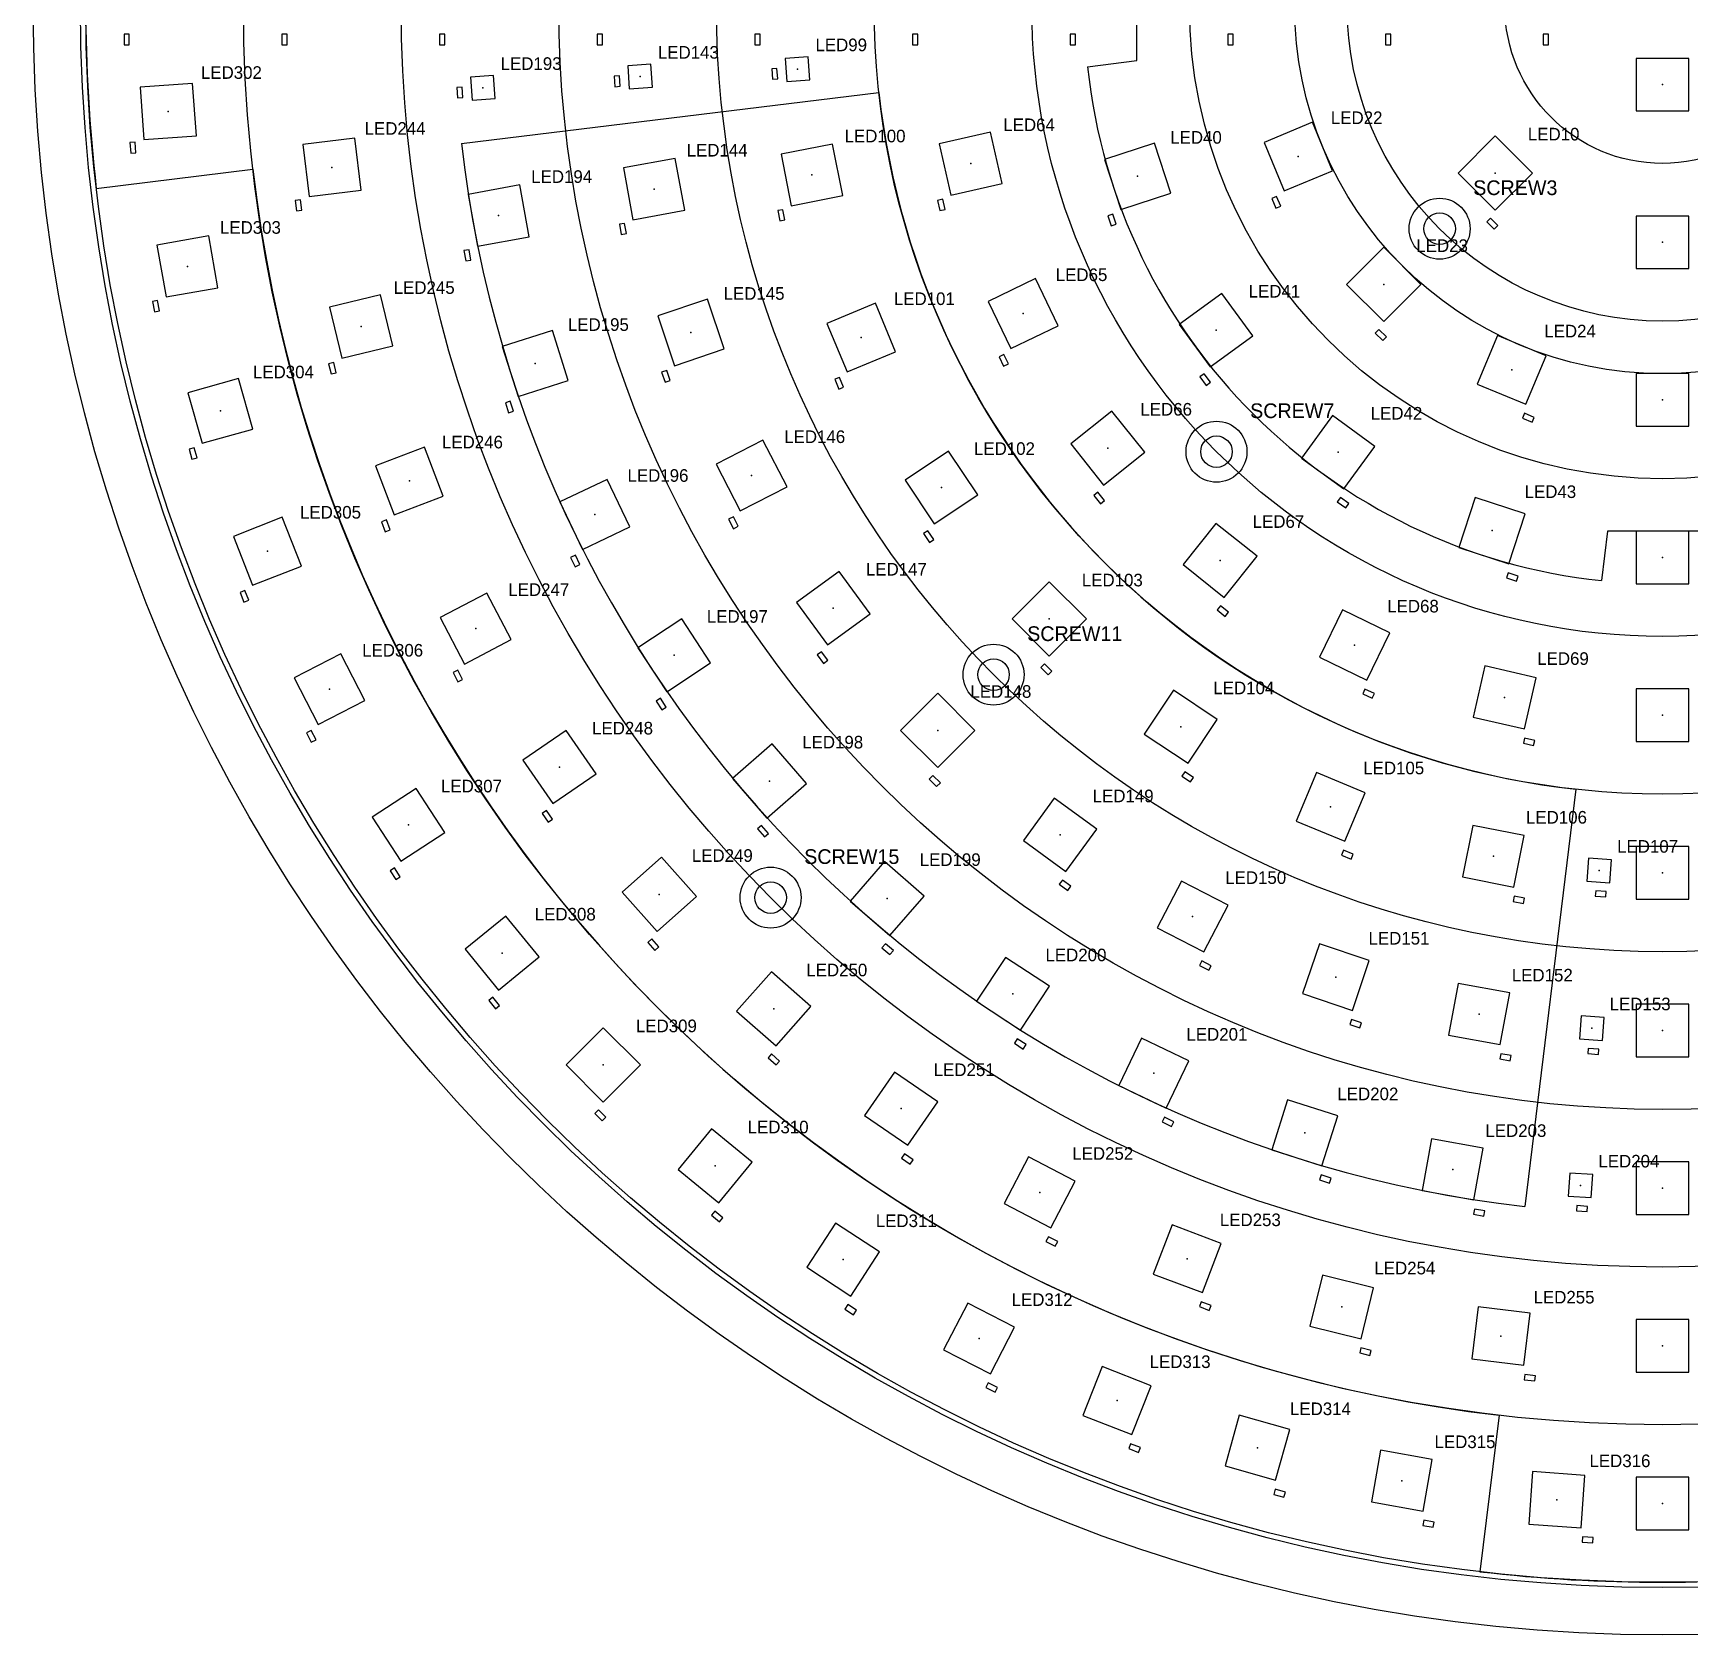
# Model space of a CAD drawing. Header units: millimetres. Extents: x -155 to 155, y -155 to 155.
# Drawn here: x -155 to 2.6, y -155 to -2.6 of the extents above; entities that cross this region are included whole.
import ezdxf

# ---------------------------------------------------------------- set-up
doc = ezdxf.new("R2010")
doc.units = ezdxf.units.MM
for name, color, linetype in [('CAP_0402_BODY', 3, 'CONTINUOUS'), ('LABELS', 7, 'CONTINUOUS'), ('LED_2020_BODY', 30, 'CONTINUOUS'), ('LED_5050_BODY', 5, 'CONTINUOUS'), ('LED_CENTRES', 8, 'CONTINUOUS'), ('MOUNT_DRILL', 2, 'CONTINUOUS'), ('MOUNT_PAD_OD', 2, 'CONTINUOUS'), ('PCB_OUTLINE', 7, 'CONTINUOUS'), ('RING_BOUNDARIES', 8, 'CONTINUOUS'), ('SENSOR_REF', 9, 'CONTINUOUS'), ('TARGET_PATTERN', 1, 'CONTINUOUS')]:
    doc.layers.add(name, color=color, linetype=linetype)

msp = doc.modelspace()

# ---------------------------------------------------------------- linework, layer by layer
at = {"layer": 'CAP_0402_BODY'}
for p, q in [((-146.35, -2.7), (-146.35, -3.7)), ((-145.85, -2.7), (-146.35, -2.7)), ((-145.85, -3.7), (-145.85, -2.7)), ((-131.35, -2.7), (-131.35, -3.7)), ((-130.85, -2.7), (-131.35, -2.7)), ((-130.85, -3.7), (-130.85, -2.7)), ((-116.35, -2.7), (-116.35, -3.7)), ((-115.85, -2.7), (-116.35, -2.7)), ((-115.85, -3.7), (-115.85, -2.7)), ((-101.35, -2.7), (-101.35, -3.7)), ((-100.85, -2.7), (-101.35, -2.7)), ((-100.85, -3.7), (-100.85, -2.7)), ((-86.35, -2.7), (-86.35, -3.7)), ((-85.85, -2.7), (-86.35, -2.7)), ((-85.85, -3.7), (-85.85, -2.7)), ((-71.35, -2.7), (-71.35, -3.7)), ((-70.85, -2.7), (-71.35, -2.7)), ((-70.85, -3.7), (-70.85, -2.7)), ((-56.35, -2.7), (-56.35, -3.7)), ((-55.85, -2.7), (-56.35, -2.7)), ((-55.85, -3.7), (-55.85, -2.7)), ((-41.35, -2.7), (-41.35, -3.7)), ((-40.85, -2.7), (-41.35, -2.7)), ((-40.85, -3.7), (-40.85, -2.7)), ((-26.35, -2.7), (-26.35, -3.7)), ((-25.85, -2.7), (-26.35, -2.7)), ((-25.85, -3.7), (-25.85, -2.7)), ((-11.35, -2.7), (-11.35, -3.7)), ((-10.85, -2.7), (-11.35, -2.7)), ((-10.85, -3.7), (-10.85, -2.7)), ((-146.35, -3.7), (-145.85, -3.7)), ((-131.35, -3.7), (-130.85, -3.7)), ((-116.35, -3.7), (-115.85, -3.7)), ((-101.35, -3.7), (-100.85, -3.7)), ((-86.35, -3.7), (-85.85, -3.7)), ((-71.35, -3.7), (-70.85, -3.7)), ((-56.35, -3.7), (-55.85, -3.7)), ((-41.35, -3.7), (-40.85, -3.7)), ((-26.35, -3.7), (-25.85, -3.7)), ((-11.35, -3.7), (-10.85, -3.7)), ((-84.24, -5.96), (-84.74, -6)), ((-84.74, -6), (-84.67, -6.99)), ((-84.17, -6.96), (-84.24, -5.96)), ((-114.19, -7.74), (-114.69, -7.77)), ((-114.69, -7.77), (-114.62, -8.77)), ((-114.12, -8.74), (-114.19, -7.74)), ((-99.23, -6.66), (-99.73, -6.7)), ((-99.73, -6.7), (-99.66, -7.7)), ((-99.66, -7.7), (-99.16, -7.66)), ((-99.16, -7.66), (-99.23, -6.66)), ((-84.67, -6.99), (-84.17, -6.96)), ((-114.62, -8.77), (-114.12, -8.74)), ((-145.3, -12.98), (-145.79, -13.02)), ((-145.79, -13.02), (-145.72, -14.02)), ((-145.72, -14.02), (-145.23, -13.98)), ((-145.23, -13.98), (-145.3, -12.98)), ((-129.57, -18.45), (-130.07, -18.51)), ((-130.07, -18.51), (-129.95, -19.51)), ((-129.45, -19.45), (-129.57, -18.45)), ((-68.47, -18.4), (-68.96, -18.51)), ((-68.96, -18.51), (-68.74, -19.48)), ((-68.25, -19.37), (-68.47, -18.4)), ((-36.71, -18.13), (-37.17, -18.32)), ((-37.17, -18.32), (-36.79, -19.24)), ((-36.32, -19.05), (-36.71, -18.13)), ((-129.95, -19.51), (-129.45, -19.45)), ((-83.67, -19.4), (-84.16, -19.49)), ((-84.16, -19.49), (-83.97, -20.47)), ((-83.97, -20.47), (-83.48, -20.38)), ((-83.48, -20.38), (-83.67, -19.4)), ((-68.74, -19.48), (-68.25, -19.37)), ((-52.28, -19.83), (-52.76, -19.98)), ((-52.76, -19.98), (-52.45, -20.93)), ((-51.97, -20.78), (-52.28, -19.83)), ((-36.79, -19.24), (-36.32, -19.05)), ((-16.37, -20.19), (-16.72, -20.54)), ((-15.66, -20.9), (-16.37, -20.19)), ((-98.74, -20.7), (-99.23, -20.79)), ((-99.23, -20.79), (-99.05, -21.77)), ((-99.05, -21.77), (-98.56, -21.68)), ((-98.56, -21.68), (-98.74, -20.7)), ((-52.45, -20.93), (-51.97, -20.78)), ((-16.72, -20.54), (-16.02, -21.25)), ((-16.02, -21.25), (-15.66, -20.9)), ((-113.53, -23.21), (-114.03, -23.29)), ((-114.03, -23.29), (-113.85, -24.28)), ((-113.36, -24.19), (-113.53, -23.21)), ((-113.85, -24.28), (-113.36, -24.19)), ((-143.16, -28.04), (-143.65, -28.12)), ((-143.65, -28.12), (-143.47, -29.11)), ((-142.98, -29.02), (-143.16, -28.04)), ((-143.47, -29.11), (-142.98, -29.02)), ((-26.98, -30.79), (-27.33, -31.15)), ((-27.33, -31.15), (-26.62, -31.86)), ((-26.27, -31.5), (-26.98, -30.79)), ((-26.62, -31.86), (-26.27, -31.5)), ((-126.4, -33.94), (-126.89, -34.06)), ((-126.89, -34.06), (-126.65, -35.03)), ((-126.16, -34.91), (-126.4, -33.94)), ((-62.66, -33.17), (-63.11, -33.39)), ((-63.11, -33.39), (-62.68, -34.29)), ((-62.68, -34.29), (-62.23, -34.07)), ((-62.23, -34.07), (-62.66, -33.17)), ((-126.65, -35.03), (-126.16, -34.91)), ((-94.73, -34.7), (-95.21, -34.86)), ((-95.21, -34.86), (-94.89, -35.8)), ((-94.89, -35.8), (-94.41, -35.65)), ((-94.41, -35.65), (-94.73, -34.7)), ((-78.28, -35.35), (-78.74, -35.54)), ((-78.74, -35.54), (-78.36, -36.46)), ((-77.9, -36.27), (-78.28, -35.35)), ((-43.6, -35.01), (-44, -35.31)), ((-44, -35.31), (-43.41, -36.12)), ((-43.01, -35.82), (-43.6, -35.01)), ((-43.41, -36.12), (-43.01, -35.82)), ((-109.61, -37.62), (-110.08, -37.77)), ((-110.08, -37.77), (-109.78, -38.72)), ((-109.3, -38.57), (-109.61, -37.62)), ((-78.36, -36.46), (-77.9, -36.27)), ((-109.78, -38.72), (-109.3, -38.57)), ((-13.14, -38.77), (-13.33, -39.24)), ((-13.33, -39.24), (-12.41, -39.62)), ((-12.21, -39.16), (-13.14, -38.77)), ((-12.41, -39.62), (-12.21, -39.16)), ((-139.68, -42.05), (-140.17, -42.18)), ((-140.17, -42.18), (-139.89, -43.14)), ((-139.41, -43.01), (-139.68, -42.05)), ((-139.89, -43.14), (-139.41, -43.01)), ((-53.71, -46.29), (-54.1, -46.6)), ((-54.1, -46.6), (-53.48, -47.38)), ((-53.09, -47.07), (-53.71, -46.29)), ((-53.48, -47.38), (-53.09, -47.07)), ((-30.64, -46.77), (-30.94, -47.18)), ((-30.94, -47.18), (-30.13, -47.76)), ((-29.83, -47.36), (-30.64, -46.77)), ((-88.39, -48.63), (-88.84, -48.86)), ((-87.93, -49.52), (-88.39, -48.63)), ((-30.13, -47.76), (-29.83, -47.36)), ((-121.39, -48.92), (-121.86, -49.1)), ((-121.86, -49.1), (-121.5, -50.04)), ((-121.5, -50.04), (-121.03, -49.86)), ((-121.03, -49.86), (-121.39, -48.92)), ((-88.84, -48.86), (-88.38, -49.75)), ((-88.38, -49.75), (-87.93, -49.52)), ((-69.88, -49.94), (-70.3, -50.22)), ((-70.3, -50.22), (-69.74, -51.05)), ((-69.33, -50.77), (-69.88, -49.94)), ((-69.74, -51.05), (-69.33, -50.77)), ((-103.42, -52.27), (-103.88, -52.48)), ((-103.88, -52.48), (-103.45, -53.39)), ((-103.45, -53.39), (-102.99, -53.17)), ((-102.99, -53.17), (-103.42, -52.27)), ((-14.69, -53.95), (-14.85, -54.43)), ((-14.85, -54.43), (-13.89, -54.74)), ((-13.74, -54.26), (-14.69, -53.95)), ((-13.89, -54.74), (-13.74, -54.26)), ((-134.85, -55.63), (-135.32, -55.81)), ((-135.32, -55.81), (-134.95, -56.74)), ((-134.95, -56.74), (-134.49, -56.56)), ((-134.49, -56.56), (-134.85, -55.63)), ((-42.06, -57.08), (-42.38, -57.47)), ((-42.38, -57.47), (-41.59, -58.09)), ((-41.28, -57.7), (-42.06, -57.08)), ((-41.59, -58.09), (-41.28, -57.7)), ((-80, -61.46), (-80.41, -61.76)), ((-79.41, -62.27), (-80, -61.46)), ((-80.41, -61.76), (-79.82, -62.57)), ((-79.82, -62.57), (-79.41, -62.27)), ((-58.8, -62.61), (-59.15, -62.97)), ((-59.15, -62.97), (-58.44, -63.67)), ((-58.09, -63.32), (-58.8, -62.61)), ((-114.61, -63.2), (-115.05, -63.43)), ((-115.05, -63.43), (-114.59, -64.32)), ((-114.14, -64.09), (-114.61, -63.2)), ((-114.59, -64.32), (-114.14, -64.09)), ((-58.44, -63.67), (-58.09, -63.32)), ((-95.32, -65.89), (-95.74, -66.17)), ((-95.74, -66.17), (-95.19, -67)), ((-94.77, -66.73), (-95.32, -65.89)), ((-28.31, -65.01), (-28.52, -65.46)), ((-28.52, -65.46), (-27.62, -65.89)), ((-27.41, -65.44), (-28.31, -65.01)), ((-27.62, -65.89), (-27.41, -65.44)), ((-95.19, -67), (-94.77, -66.73)), ((-128.55, -68.95), (-129, -69.18)), ((-129, -69.18), (-128.54, -70.07)), ((-128.09, -69.84), (-128.55, -68.95)), ((-128.54, -70.07), (-128.09, -69.84)), ((-13.13, -69.67), (-13.24, -70.16)), ((-13.24, -70.16), (-12.27, -70.38)), ((-12.16, -69.9), (-13.13, -69.67)), ((-12.27, -70.38), (-12.16, -69.9)), ((-69.4, -73.22), (-69.76, -73.57)), ((-69.76, -73.57), (-69.05, -74.28)), ((-68.7, -73.93), (-69.4, -73.22)), ((-69.05, -74.28), (-68.7, -73.93)), ((-45.45, -72.88), (-45.73, -73.3)), ((-45.73, -73.3), (-44.9, -73.85)), ((-44.62, -73.44), (-45.45, -72.88)), ((-44.9, -73.85), (-44.62, -73.44)), ((-106.15, -76.55), (-106.57, -76.84)), ((-106.57, -76.84), (-106, -77.66)), ((-105.59, -77.38), (-106.15, -76.55)), ((-106, -77.66), (-105.59, -77.38)), ((-85.7, -78), (-86.08, -78.32)), ((-86.08, -78.32), (-85.43, -79.08)), ((-85.05, -78.75), (-85.7, -78)), ((-85.43, -79.08), (-85.05, -78.75)), ((-30.36, -80.35), (-30.55, -80.81)), ((-29.44, -80.73), (-30.36, -80.35)), ((-30.55, -80.81), (-29.63, -81.19)), ((-29.63, -81.19), (-29.44, -80.73)), ((-120.62, -82.03), (-121.04, -82.31)), ((-121.04, -82.31), (-120.5, -83.14)), ((-120.08, -82.87), (-120.62, -82.03)), ((-120.5, -83.14), (-120.08, -82.87)), ((-57.09, -83.18), (-57.39, -83.58)), ((-56.28, -83.76), (-57.09, -83.18)), ((-57.39, -83.58), (-56.58, -84.17)), ((-56.58, -84.17), (-56.28, -83.76)), ((-14.1, -84.73), (-14.2, -85.22)), ((-13.12, -84.92), (-14.1, -84.73)), ((-13.22, -85.41), (-13.12, -84.92)), ((-6.36, -84.21), (-6.4, -84.71)), ((-6.4, -84.71), (-5.4, -84.78)), ((-5.36, -84.28), (-6.36, -84.21)), ((-5.4, -84.78), (-5.36, -84.28)), ((-14.2, -85.22), (-13.22, -85.41)), ((-96.15, -88.79), (-96.53, -89.12)), ((-96.53, -89.12), (-95.86, -89.87)), ((-95.49, -89.54), (-96.15, -88.79)), ((-95.86, -89.87), (-95.49, -89.54)), ((-73.92, -89.24), (-74.25, -89.62)), ((-74.25, -89.62), (-73.49, -90.28)), ((-73.16, -89.9), (-73.92, -89.24)), ((-73.49, -90.28), (-73.16, -89.9)), ((-43.83, -90.87), (-44.06, -91.31)), ((-44.06, -91.31), (-43.17, -91.77)), ((-42.94, -91.33), (-43.83, -90.87)), ((-43.17, -91.77), (-42.94, -91.33)), ((-111.26, -94.34), (-111.65, -94.65)), ((-110.63, -95.11), (-111.26, -94.34)), ((-111.65, -94.65), (-111.02, -95.43)), ((-111.02, -95.43), (-110.63, -95.11)), ((-29.58, -96.45), (-29.74, -96.93)), ((-29.74, -96.93), (-28.79, -97.25)), ((-28.63, -96.77), (-29.58, -96.45)), ((-28.79, -97.25), (-28.63, -96.77)), ((-61.38, -98.29), (-61.66, -98.71)), ((-61.66, -98.71), (-60.82, -99.26)), ((-60.54, -98.84), (-61.38, -98.29)), ((-60.82, -99.26), (-60.54, -98.84)), ((-7.06, -99.2), (-7.1, -99.7)), ((-6.07, -99.27), (-7.06, -99.2)), ((-6.1, -99.77), (-6.07, -99.27)), ((-84.75, -99.73), (-85.08, -100.11)), ((-85.08, -100.11), (-84.33, -100.77)), ((-84, -100.4), (-84.75, -99.73)), ((-84.33, -100.77), (-84, -100.4)), ((-15.39, -99.71), (-15.47, -100.2)), ((-15.47, -100.2), (-14.49, -100.38)), ((-14.4, -99.89), (-15.39, -99.71)), ((-14.49, -100.38), (-14.4, -99.89)), ((-7.1, -99.7), (-6.1, -99.77)), ((-101.22, -105.04), (-101.58, -105.39)), ((-101.58, -105.39), (-100.87, -106.1)), ((-100.52, -105.75), (-101.22, -105.04)), ((-100.87, -106.1), (-100.52, -105.75)), ((-47.39, -105.75), (-47.61, -106.2)), ((-47.61, -106.2), (-46.71, -106.63)), ((-46.49, -106.18), (-47.39, -105.75)), ((-46.71, -106.63), (-46.49, -106.18)), ((-72.11, -109.22), (-72.39, -109.63)), ((-72.39, -109.63), (-71.57, -110.2)), ((-71.29, -109.79), (-72.11, -109.22)), ((-71.57, -110.2), (-71.29, -109.79)), ((-32.47, -111.24), (-32.62, -111.72)), ((-32.62, -111.72), (-31.67, -112.02)), ((-31.52, -111.54), (-32.47, -111.24)), ((-31.67, -112.02), (-31.52, -111.54)), ((-90.16, -114.68), (-90.47, -115.07)), ((-89.38, -115.31), (-90.16, -114.68)), ((-17.89, -114.49), (-17.98, -114.98)), ((-17.98, -114.98), (-17, -115.16)), ((-16.91, -114.67), (-17.89, -114.49)), ((-17, -115.16), (-16.91, -114.67)), ((-8.14, -114.16), (-8.17, -114.66)), ((-8.17, -114.66), (-7.17, -114.73)), ((-7.14, -114.23), (-8.14, -114.16)), ((-7.17, -114.73), (-7.14, -114.23)), ((-90.47, -115.07), (-89.7, -115.7)), ((-89.7, -115.7), (-89.38, -115.31)), ((-58.42, -117.12), (-58.65, -117.56)), ((-58.65, -117.56), (-57.77, -118.02)), ((-57.53, -117.58), (-58.42, -117.12)), ((-57.77, -118.02), (-57.53, -117.58)), ((-77.51, -123.58), (-77.79, -124)), ((-77.79, -124), (-76.95, -124.54)), ((-76.68, -124.12), (-77.51, -123.58)), ((-76.95, -124.54), (-76.68, -124.12)), ((-43.88, -123.3), (-44.05, -123.77)), ((-44.05, -123.77), (-43.12, -124.13)), ((-42.94, -123.66), (-43.88, -123.3)), ((-43.12, -124.13), (-42.94, -123.66)), ((-28.69, -127.69), (-28.81, -128.18)), ((-28.81, -128.18), (-27.84, -128.42)), ((-27.72, -127.93), (-28.69, -127.69)), ((-27.84, -128.42), (-27.72, -127.93)), ((-13.09, -130.22), (-13.15, -130.72)), ((-13.15, -130.72), (-12.16, -130.84)), ((-12.1, -130.34), (-13.09, -130.22)), ((-12.16, -130.84), (-12.1, -130.34)), ((-64.15, -131.01), (-64.37, -131.46)), ((-64.37, -131.46), (-63.49, -131.92)), ((-63.26, -131.47), (-64.15, -131.01)), ((-63.49, -131.92), (-63.26, -131.47)), ((-50.6, -136.82), (-50.78, -137.28)), ((-49.67, -137.18), (-50.6, -136.82)), ((-50.78, -137.28), (-49.85, -137.65)), ((-49.85, -137.65), (-49.67, -137.18)), ((-36.85, -141.14), (-36.98, -141.63)), ((-36.98, -141.63), (-36.02, -141.9)), ((-35.88, -141.41), (-36.85, -141.14)), ((-36.02, -141.9), (-35.88, -141.41)), ((-22.72, -144.1), (-22.81, -144.59)), ((-22.81, -144.59), (-21.82, -144.76)), ((-21.73, -144.27), (-22.72, -144.1)), ((-21.82, -144.76), (-21.73, -144.27)), ((-7.6, -145.68), (-7.63, -146.18)), ((-7.63, -146.18), (-6.63, -146.25)), ((-6.6, -145.75), (-7.6, -145.68)), ((-6.63, -146.25), (-6.6, -145.75))]:
    msp.add_line(p, q, dxfattribs=at)
at = {"layer": 'LED_2020_BODY'}
for p, q in [((-96.25, -5.56), (-98.44, -5.71)), ((-98.44, -5.71), (-98.29, -7.9)), ((-96.09, -7.75), (-96.25, -5.56)), ((-81.26, -4.84), (-83.46, -5)), ((-83.46, -5), (-83.3, -7.2)), ((-81.1, -7.03), (-81.26, -4.84)), ((-111.21, -6.63), (-113.4, -6.78)), ((-113.4, -6.78), (-113.25, -8.98)), ((-111.06, -8.82), (-111.21, -6.63)), ((-98.29, -7.9), (-96.09, -7.75)), ((-83.3, -7.2), (-81.1, -7.03)), ((-113.25, -8.98), (-111.06, -8.82)), ((-7.03, -81.1), (-7.2, -83.3)), ((-4.84, -81.26), (-7.03, -81.1)), ((-5, -83.46), (-4.84, -81.26)), ((-7.2, -83.3), (-5, -83.46)), ((-7.75, -96.09), (-7.9, -98.29)), ((-5.56, -96.25), (-7.75, -96.09)), ((-5.71, -98.44), (-5.56, -96.25)), ((-7.9, -98.29), (-5.71, -98.44)), ((-8.82, -111.06), (-8.98, -113.25)), ((-6.63, -111.21), (-8.82, -111.06)), ((-6.78, -113.4), (-6.63, -111.21)), ((-8.98, -113.25), (-6.78, -113.4))]:
    msp.add_line(p, q, dxfattribs=at)
at = {"layer": 'LED_5050_BODY'}
for p, q in [((2.5, -5), (-2.5, -5)), ((-2.5, -5), (-2.5, -10)), ((2.5, -10), (2.5, -5)), ((-139.83, -7.38), (-144.82, -7.74)), ((-144.82, -7.74), (-144.46, -12.72)), ((-139.47, -12.37), (-139.83, -7.38)), ((-2.5, -10), (2.5, -10)), ((-144.46, -12.72), (-139.47, -12.37)), ((-124.39, -12.59), (-129.35, -13.19)), ((-123.79, -17.55), (-124.39, -12.59)), ((-63.93, -12.03), (-68.8, -13.14)), ((-62.81, -16.9), (-63.93, -12.03)), ((-33.29, -11.08), (-37.91, -13)), ((-31.38, -15.7), (-33.29, -11.08)), ((-15.91, -12.37), (-19.45, -15.91)), ((-12.37, -15.91), (-15.91, -12.37)), ((-129.35, -13.19), (-128.75, -18.15)), ((-78.95, -13.16), (-83.85, -14.13)), ((-83.85, -14.13), (-82.88, -19.03)), ((-77.98, -18.06), (-78.95, -13.16)), ((-68.8, -13.14), (-67.69, -18.01)), ((-48.33, -13.07), (-53.08, -14.62)), ((-46.78, -17.83), (-48.33, -13.07)), ((-37.91, -13), (-36, -17.62)), ((-93.91, -14.54), (-98.83, -15.43)), ((-98.83, -15.43), (-97.94, -20.35)), ((-93.02, -19.45), (-93.91, -14.54)), ((-53.08, -14.62), (-51.54, -19.37)), ((-36, -17.62), (-31.38, -15.7)), ((-108.7, -17.05), (-113.62, -17.94)), ((-107.81, -21.97), (-108.7, -17.05)), ((-67.69, -18.01), (-62.81, -16.9)), ((-19.45, -15.91), (-15.91, -19.45)), ((-15.91, -19.45), (-12.37, -15.91)), ((-128.75, -18.15), (-123.79, -17.55)), ((-113.62, -17.94), (-112.73, -22.86)), ((-82.88, -19.03), (-77.98, -18.06)), ((-51.54, -19.37), (-46.78, -17.83)), ((-97.94, -20.35), (-93.02, -19.45)), ((2.5, -20), (-2.5, -20)), ((-2.5, -20), (-2.5, -25)), ((2.5, -25), (2.5, -20)), ((-138.3, -21.9), (-143.22, -22.77)), ((-137.43, -26.82), (-138.3, -21.9)), ((-112.73, -22.86), (-107.81, -21.97)), ((-143.22, -22.77), (-142.35, -27.69)), ((-26.52, -22.98), (-30.05, -26.52)), ((-22.98, -26.52), (-26.52, -22.98)), ((-2.5, -25), (2.5, -25)), ((-59.65, -25.95), (-64.15, -28.12)), ((-57.48, -30.45), (-59.65, -25.95)), ((-30.05, -26.52), (-26.52, -30.05)), ((-26.52, -30.05), (-22.98, -26.52)), ((-142.35, -27.69), (-137.43, -26.82)), ((-121.97, -27.49), (-126.82, -28.68)), ((-120.77, -32.34), (-121.97, -27.49)), ((-90.84, -27.9), (-95.58, -29.5)), ((-89.25, -32.64), (-90.84, -27.9)), ((-74.87, -28.3), (-79.49, -30.22)), ((-72.95, -32.92), (-74.87, -28.3)), ((-64.15, -28.12), (-61.98, -32.62)), ((-41.92, -27.37), (-45.97, -30.31)), ((-38.98, -31.41), (-41.92, -27.37)), ((-126.82, -28.68), (-125.62, -33.54)), ((-95.58, -29.5), (-93.99, -34.24)), ((-105.6, -30.89), (-110.37, -32.41)), ((-104.09, -35.66), (-105.6, -30.89)), ((-79.49, -30.22), (-77.57, -34.84)), ((-61.98, -32.62), (-57.48, -30.45)), ((-45.97, -30.31), (-43.03, -34.35)), ((-43.03, -34.35), (-38.98, -31.41)), ((-15.7, -31.38), (-17.62, -36)), ((-11.08, -33.29), (-15.7, -31.38)), ((-125.62, -33.54), (-120.77, -32.34)), ((-110.37, -32.41), (-108.86, -37.17)), ((-93.99, -34.24), (-89.25, -32.64)), ((-77.57, -34.84), (-72.95, -32.92)), ((-13, -37.91), (-11.08, -33.29)), ((-135.46, -35.46), (-140.27, -36.81)), ((-134.11, -40.27), (-135.46, -35.46)), ((-108.86, -37.17), (-104.09, -35.66)), ((-17.62, -36), (-13, -37.91)), ((2.5, -35), (-2.5, -35)), ((-2.5, -35), (-2.5, -40)), ((2.5, -40), (2.5, -35)), ((-140.27, -36.81), (-138.92, -41.62)), ((-52.38, -38.57), (-56.29, -41.69)), ((-49.26, -42.48), (-52.38, -38.57)), ((-31.41, -38.98), (-34.35, -43.03)), ((-27.37, -41.92), (-31.41, -38.98)), ((-138.92, -41.62), (-134.11, -40.27)), ((-2.5, -40), (2.5, -40)), ((-117.76, -41.99), (-122.44, -43.76)), ((-115.99, -46.66), (-117.76, -41.99)), ((-85.58, -41.33), (-90.02, -43.62)), ((-83.28, -45.77), (-85.58, -41.33)), ((-67.91, -42.37), (-72.06, -45.14)), ((-65.13, -46.52), (-67.91, -42.37)), ((-56.29, -41.69), (-53.17, -45.6)), ((-53.17, -45.6), (-49.26, -42.48)), ((-30.31, -45.97), (-27.37, -41.92)), ((-122.44, -43.76), (-120.67, -48.44)), ((-90.02, -43.62), (-87.73, -48.06)), ((-34.35, -43.03), (-30.31, -45.97)), ((-100.38, -45.06), (-104.89, -47.21)), ((-98.23, -49.57), (-100.38, -45.06)), ((-72.06, -45.14), (-69.29, -49.3)), ((-120.67, -48.44), (-115.99, -46.66)), ((-104.89, -47.21), (-102.74, -51.72)), ((-87.73, -48.06), (-83.28, -45.77)), ((-69.29, -49.3), (-65.13, -46.52)), ((-17.83, -46.78), (-19.37, -51.54)), ((-13.07, -48.33), (-17.83, -46.78)), ((-131.3, -48.66), (-135.95, -50.48)), ((-129.48, -53.31), (-131.3, -48.66)), ((-14.62, -53.08), (-13.07, -48.33)), ((-102.74, -51.72), (-98.23, -49.57)), ((-42.48, -49.26), (-45.6, -53.17)), ((-38.57, -52.38), (-42.48, -49.26)), ((2.5, -50), (-2.5, -50)), ((-2.5, -50), (-2.5, -55)), ((2.5, -55), (2.5, -50)), ((-135.95, -50.48), (-134.13, -55.13)), ((-19.37, -51.54), (-14.62, -53.08)), ((-134.13, -55.13), (-129.48, -53.31)), ((-45.6, -53.17), (-41.69, -56.29)), ((-41.69, -56.29), (-38.57, -52.38)), ((-78.33, -53.82), (-82.37, -56.76)), ((-75.39, -57.86), (-78.33, -53.82)), ((-58.34, -54.8), (-61.87, -58.34)), ((-54.8, -58.34), (-58.34, -54.8)), ((-2.5, -55), (2.5, -55)), ((-111.84, -55.88), (-116.27, -58.2)), ((-109.52, -60.3), (-111.84, -55.88)), ((-116.27, -58.2), (-113.95, -62.63)), ((-82.37, -56.76), (-79.43, -60.8)), ((-79.43, -60.8), (-75.39, -57.86)), ((-30.45, -57.48), (-32.62, -61.98)), ((-25.95, -59.65), (-30.45, -57.48)), ((-93.29, -58.33), (-97.47, -61.08)), ((-90.55, -62.51), (-93.29, -58.33)), ((-61.87, -58.34), (-58.34, -61.87)), ((-58.34, -61.87), (-54.8, -58.34)), ((-28.12, -64.15), (-25.95, -59.65)), ((-113.95, -62.63), (-109.52, -60.3)), ((-97.47, -61.08), (-94.72, -65.26)), ((-125.72, -61.66), (-130.17, -63.94)), ((-123.44, -66.1), (-125.72, -61.66)), ((-94.72, -65.26), (-90.55, -62.51)), ((-32.62, -61.98), (-28.12, -64.15)), ((-16.9, -62.81), (-18.01, -67.69)), ((-12.03, -63.93), (-16.9, -62.81)), ((-130.17, -63.94), (-127.89, -68.39)), ((-13.14, -68.8), (-12.03, -63.93)), ((-127.89, -68.39), (-123.44, -66.1)), ((-68.94, -65.41), (-72.48, -68.94)), ((-65.41, -68.94), (-68.94, -65.41)), ((-46.52, -65.13), (-49.3, -69.29)), ((-42.37, -67.91), (-46.52, -65.13)), ((2.5, -65), (-2.5, -65)), ((-2.5, -65), (-2.5, -70)), ((2.5, -70), (2.5, -65)), ((-18.01, -67.69), (-13.14, -68.8)), ((-104.29, -68.95), (-108.41, -71.79)), ((-101.45, -73.07), (-104.29, -68.95)), ((-72.48, -68.94), (-68.94, -72.48)), ((-68.94, -72.48), (-65.41, -68.94)), ((-49.3, -69.29), (-45.14, -72.06)), ((-45.14, -72.06), (-42.37, -67.91)), ((-84.7, -70.23), (-88.47, -73.51)), ((-81.42, -74.01), (-84.7, -70.23)), ((-2.5, -70), (2.5, -70)), ((-108.41, -71.79), (-105.57, -75.91)), ((-105.57, -75.91), (-101.45, -73.07)), ((-88.47, -73.51), (-85.19, -77.29)), ((-85.19, -77.29), (-81.42, -74.01)), ((-32.92, -72.95), (-34.84, -77.57)), ((-28.3, -74.87), (-32.92, -72.95)), ((-118.57, -74.48), (-122.76, -77.21)), ((-115.84, -78.67), (-118.57, -74.48)), ((-57.86, -75.39), (-60.8, -79.43)), ((-53.82, -78.33), (-57.86, -75.39)), ((-30.22, -79.49), (-28.3, -74.87)), ((-122.76, -77.21), (-120.02, -81.4)), ((-120.02, -81.4), (-115.84, -78.67)), ((-56.76, -82.37), (-53.82, -78.33)), ((-34.84, -77.57), (-30.22, -79.49)), ((-18.06, -77.98), (-19.03, -82.88)), ((-13.16, -78.95), (-18.06, -77.98)), ((-60.8, -79.43), (-56.76, -82.37)), ((-14.13, -83.85), (-13.16, -78.95)), ((2.5, -80), (-2.5, -80)), ((-2.5, -80), (-2.5, -85)), ((2.5, -85), (2.5, -80)), ((-95.22, -81.02), (-98.96, -84.33)), ((-91.91, -84.76), (-95.22, -81.02)), ((-74.01, -81.42), (-77.29, -85.19)), ((-70.23, -84.7), (-74.01, -81.42)), ((-45.77, -83.28), (-48.06, -87.73)), ((-41.33, -85.58), (-45.77, -83.28)), ((-19.03, -82.88), (-14.13, -83.85)), ((-98.96, -84.33), (-95.65, -88.08)), ((-95.65, -88.08), (-91.91, -84.76)), ((-73.51, -88.47), (-70.23, -84.7)), ((-2.5, -85), (2.5, -85)), ((-110.02, -86.61), (-113.89, -89.77)), ((-106.86, -90.48), (-110.02, -86.61)), ((-77.29, -85.19), (-73.51, -88.47)), ((-43.62, -90.02), (-41.33, -85.58)), ((-48.06, -87.73), (-43.62, -90.02)), ((-113.89, -89.77), (-110.73, -93.65)), ((-32.64, -89.25), (-34.24, -93.99)), ((-27.9, -90.84), (-32.64, -89.25)), ((-110.73, -93.65), (-106.86, -90.48)), ((-62.51, -90.55), (-65.26, -94.72)), ((-58.33, -93.29), (-62.51, -90.55)), ((-29.5, -95.58), (-27.9, -90.84)), ((-84.76, -91.91), (-88.08, -95.65)), ((-81.02, -95.22), (-84.76, -91.91)), ((-61.08, -97.47), (-58.33, -93.29)), ((-34.24, -93.99), (-29.5, -95.58)), ((-19.45, -93.02), (-20.35, -97.94)), ((-14.54, -93.91), (-19.45, -93.02)), ((-15.43, -98.83), (-14.54, -93.91)), ((-88.08, -95.65), (-84.33, -98.96)), ((-84.33, -98.96), (-81.02, -95.22)), ((-65.26, -94.72), (-61.08, -97.47)), ((2.5, -95), (-2.5, -95)), ((-2.5, -95), (-2.5, -100)), ((2.5, -100), (2.5, -95)), ((-100.76, -97.23), (-104.3, -100.76)), ((-97.23, -100.76), (-100.76, -97.23)), ((-49.57, -98.23), (-51.72, -102.74)), ((-45.06, -100.38), (-49.57, -98.23)), ((-20.35, -97.94), (-15.43, -98.83)), ((-104.3, -100.76), (-100.76, -104.3)), ((-100.76, -104.3), (-97.23, -100.76)), ((-47.21, -104.89), (-45.06, -100.38)), ((-2.5, -100), (2.5, -100)), ((-73.07, -101.45), (-75.91, -105.57)), ((-68.95, -104.29), (-73.07, -101.45)), ((-51.72, -102.74), (-47.21, -104.89)), ((-75.91, -105.57), (-71.79, -108.41)), ((-71.79, -108.41), (-68.95, -104.29)), ((-35.66, -104.09), (-37.17, -108.86)), ((-30.89, -105.6), (-35.66, -104.09)), ((-90.48, -106.86), (-93.65, -110.73)), ((-86.61, -110.02), (-90.48, -106.86)), ((-32.41, -110.37), (-30.89, -105.6)), ((-21.97, -107.81), (-22.86, -112.73)), ((-17.05, -108.7), (-21.97, -107.81)), ((-17.94, -113.62), (-17.05, -108.7)), ((-89.77, -113.89), (-86.61, -110.02)), ((-60.3, -109.52), (-62.63, -113.95)), ((-55.88, -111.84), (-60.3, -109.52)), ((-37.17, -108.86), (-32.41, -110.37)), ((2.5, -110), (-2.5, -110)), ((-2.5, -110), (-2.5, -115)), ((2.5, -115), (2.5, -110)), ((-93.65, -110.73), (-89.77, -113.89)), ((-58.2, -116.27), (-55.88, -111.84)), ((-22.86, -112.73), (-17.94, -113.62)), ((-62.63, -113.95), (-58.2, -116.27)), ((-2.5, -115), (2.5, -115)), ((-78.67, -115.84), (-81.4, -120.02)), ((-74.48, -118.57), (-78.67, -115.84)), ((-46.66, -115.99), (-48.44, -120.67)), ((-41.99, -117.76), (-46.66, -115.99)), ((-43.76, -122.44), (-41.99, -117.76)), ((-77.21, -122.76), (-74.48, -118.57)), ((-81.4, -120.02), (-77.21, -122.76)), ((-48.44, -120.67), (-43.76, -122.44)), ((-32.34, -120.77), (-33.54, -125.62)), ((-27.49, -121.97), (-32.34, -120.77)), ((-28.68, -126.82), (-27.49, -121.97)), ((-66.1, -123.44), (-68.39, -127.89)), ((-61.66, -125.72), (-66.1, -123.44)), ((-17.55, -123.79), (-18.15, -128.75)), ((-12.59, -124.39), (-17.55, -123.79)), ((-13.19, -129.35), (-12.59, -124.39)), ((-63.94, -130.17), (-61.66, -125.72)), ((-33.54, -125.62), (-28.68, -126.82)), ((2.5, -125), (-2.5, -125)), ((-2.5, -125), (-2.5, -130)), ((2.5, -130), (2.5, -125)), ((-68.39, -127.89), (-63.94, -130.17)), ((-18.15, -128.75), (-13.19, -129.35)), ((-53.31, -129.48), (-55.13, -134.13)), ((-48.66, -131.3), (-53.31, -129.48)), ((-2.5, -130), (2.5, -130)), ((-50.48, -135.95), (-48.66, -131.3)), ((-55.13, -134.13), (-50.48, -135.95)), ((-40.27, -134.11), (-41.62, -138.92)), ((-35.46, -135.46), (-40.27, -134.11)), ((-36.81, -140.27), (-35.46, -135.46)), ((-26.82, -137.43), (-27.69, -142.35)), ((-21.9, -138.3), (-26.82, -137.43)), ((-22.77, -143.22), (-21.9, -138.3)), ((-41.62, -138.92), (-36.81, -140.27)), ((-12.37, -139.47), (-12.72, -144.46)), ((-7.38, -139.83), (-12.37, -139.47)), ((-7.74, -144.82), (-7.38, -139.83)), ((2.5, -140), (-2.5, -140)), ((-2.5, -140), (-2.5, -145)), ((2.5, -145), (2.5, -140)), ((-27.69, -142.35), (-22.77, -143.22)), ((-12.72, -144.46), (-7.74, -144.82)), ((-2.5, -145), (2.5, -145))]:
    msp.add_line(p, q, dxfattribs=at)
at = {"layer": 'LED_CENTRES'}
for p in [(-82.28, -6.02), (-112.23, -7.8), (-97.27, -6.73), (0, -7.5), (-142.14, -10.05), (-126.57, -15.37), (-65.81, -15.02), (-34.65, -14.35), (-80.91, -16.09), (-49.93, -16.22), (-15.91, -15.91), (-95.93, -17.44), (-110.72, -19.95), (0, -22.5), (-140.33, -24.79), (-26.52, -26.52), (-60.82, -29.29), (-123.8, -30.51), (-92.42, -31.07), (-42.47, -30.86), (-76.22, -31.57), (-107.23, -34.03), (-14.35, -34.65), (0, -37.5), (-137.19, -38.54), (-52.77, -42.09), (-30.86, -42.47), (-119.21, -45.21), (-86.65, -44.7), (-68.6, -45.83), (-101.56, -48.39), (-16.22, -49.93), (-132.71, -51.89), (-42.09, -52.77), (0, -52.5), (-78.88, -57.31), (-112.9, -59.25), (-58.34, -58.34), (-29.29, -60.82), (-94.01, -61.8), (-126.8, -65.02), (-15.02, -65.81), (0, -67.5), (-68.94, -68.94), (-45.83, -68.6), (-104.93, -72.43), (-84.94, -73.76), (-31.57, -76.22), (-119.3, -77.94), (-57.31, -78.88), (-16.09, -80.91), (-6.02, -82.28), (0, -82.5), (-95.44, -84.55), (-73.76, -84.94), (-44.7, -86.65), (-110.38, -90.13), (-31.07, -92.42), (-61.8, -94.01), (-84.55, -95.44), (-17.44, -95.93), (-6.73, -97.27), (0, -97.5), (-100.76, -100.76), (-48.39, -101.56), (-72.43, -104.93), (-34.03, -107.23), (-90.13, -110.38), (-19.95, -110.72), (-59.25, -112.9), (-7.8, -112.23), (0, -112.5), (-77.94, -119.3), (-45.21, -119.21), (-30.51, -123.8), (-65.02, -126.8), (-15.37, -126.57), (0, -127.5), (-51.89, -132.71), (-38.54, -137.19), (-24.79, -140.33), (-10.05, -142.14), (0, -142.5)]:
    msp.add_point(p, dxfattribs=at)
at = {"layer": 'MOUNT_DRILL'}
for centre in [(-21.21, -21.21), (-42.43, -42.43), (-63.64, -63.64), (-84.85, -84.85)]:
    msp.add_circle(centre, 1.5, dxfattribs=at)
at = {"layer": 'MOUNT_PAD_OD'}
for centre in [(-21.21, -21.21), (-42.43, -42.43), (-63.64, -63.64), (-84.85, -84.85)]:
    msp.add_circle(centre, 2.9, dxfattribs=at)
at = {"layer": 'PCB_OUTLINE'}
msp.add_circle((0, 0), 150, dxfattribs=at)
at = {"layer": 'RING_BOUNDARIES'}
for radius in [150, 135, 120, 105, 90, 75, 60, 45, 30, 15]:
    msp.add_circle((0, 0), radius, dxfattribs=at)
at = {"layer": 'SENSOR_REF'}
for radius in [155, 150.5]:
    msp.add_circle((0, 0), radius, dxfattribs=at)
at = {"layer": 'TARGET_PATTERN'}
for p, q in [((-50, -5.22), (-50, 5.22)), ((-54.69, -5.8), (-50, -5.22)), ((-114.25, -13.11), (-74.55, -8.24)), ((-148.99, -17.38), (-134.1, -15.55)), ((-5.22, -50), (-5.8, -54.69)), ((5.22, -50), (-5.22, -50)), ((-8.24, -74.55), (-13.11, -114.25)), ((-15.55, -134.1), (-17.38, -148.99))]:
    msp.add_line(p, q, dxfattribs=at)
for radius in [35, 15]:
    msp.add_circle((0, 0), radius, dxfattribs=at)
for radius, start, end in [(150, 173.3479, 186.6521), (55, 186.0511, 263.9489), (75, 186.3041, 263.6959), (115, 186.5462, 263.4538), (135, 186.6134, 263.3866), (150, 263.3479, 276.6521)]:
    msp.add_arc((0, 0), radius, start, end, dxfattribs=at)

# ---------------------------------------------------------------- texts
at = {"layer": 'LABELS'}
for s, height, p in [('LED99', 1.2, (-80.58, -4.32)), ('LED143', 1.2, (-95.57, -5.03)), ('LED302', 1.2, (-139.04, -6.95)), ('LED193', 1.2, (-110.53, -6.1)), ('LED64', 1.2, (-62.71, -11.92)), ('LED22', 1.2, (-31.55, -11.25)), ('LED244', 1.2, (-123.47, -12.27)), ('LED100', 1.2, (-77.81, -12.99)), ('LED40', 1.2, (-46.83, -13.12)), ('LED10', 1.2, (-12.81, -12.81)), ('LED144', 1.2, (-92.83, -14.34)), ('LED194', 1.2, (-107.62, -16.85)), ('SCREW3', 1.4, (-18.01, -18.01)), ('LED303', 1.2, (-137.23, -21.69)), ('LED23', 1.2, (-23.42, -23.42)), ('LED65', 1.2, (-57.72, -26.19)), ('LED245', 1.2, (-120.7, -27.41)), ('LED145', 1.2, (-89.32, -27.97)), ('LED41', 1.2, (-39.37, -27.76)), ('LED101', 1.2, (-73.12, -28.47)), ('LED195', 1.2, (-104.13, -30.93)), ('LED24', 1.2, (-11.25, -31.55)), ('LED304', 1.2, (-134.09, -35.44)), ('LED66', 1.2, (-49.67, -38.99)), ('SCREW7', 1.4, (-39.23, -39.23)), ('LED42', 1.2, (-27.76, -39.37)), ('LED246', 1.2, (-116.11, -42.11)), ('LED146', 1.2, (-83.55, -41.6)), ('LED102', 1.2, (-65.5, -42.73)), ('LED196', 1.2, (-98.46, -45.29)), ('LED43', 1.2, (-13.12, -46.83)), ('LED305', 1.2, (-129.61, -48.79)), ('LED67', 1.2, (-38.99, -49.67)), ('LED147', 1.2, (-75.78, -54.21)), ('LED247', 1.2, (-109.8, -56.15)), ('LED103', 1.2, (-55.24, -55.24)), ('LED68', 1.2, (-26.19, -57.72)), ('LED197', 1.2, (-90.91, -58.7)), ('SCREW11', 1.4, (-60.44, -60.44)), ('LED306', 1.2, (-123.7, -61.92)), ('LED69', 1.2, (-11.92, -62.71)), ('LED104', 1.2, (-42.73, -65.5)), ('LED148', 1.2, (-65.84, -65.84)), ('LED248', 1.2, (-101.83, -69.33)), ('LED198', 1.2, (-81.84, -70.66)), ('LED105', 1.2, (-28.47, -73.12)), ('LED307', 1.2, (-116.2, -74.84)), ('LED149', 1.2, (-54.21, -75.78)), ('LED106', 1.2, (-12.99, -77.81)), ('LED249', 1.2, (-92.34, -81.45)), ('SCREW15', 1.4, (-81.65, -81.65)), ('LED107', 1.2, (-4.32, -80.58)), ('LED199', 1.2, (-70.66, -81.84)), ('LED150', 1.2, (-41.6, -83.55)), ('LED308', 1.2, (-107.28, -87.03)), ('LED151', 1.2, (-27.97, -89.32)), ('LED200', 1.2, (-58.7, -90.91)), ('LED250', 1.2, (-81.45, -92.34)), ('LED152', 1.2, (-14.34, -92.83)), ('LED153', 1.2, (-5.03, -95.57)), ('LED309', 1.2, (-97.66, -97.66)), ('LED201', 1.2, (-45.29, -98.46)), ('LED251', 1.2, (-69.33, -101.83)), ('LED202', 1.2, (-30.93, -104.13)), ('LED310', 1.2, (-87.03, -107.28)), ('LED203', 1.2, (-16.85, -107.62)), ('LED252', 1.2, (-56.15, -109.8)), ('LED204', 1.2, (-6.1, -110.53)), ('LED311', 1.2, (-74.84, -116.2)), ('LED253', 1.2, (-42.11, -116.11)), ('LED254', 1.2, (-27.41, -120.7)), ('LED312', 1.2, (-61.92, -123.7)), ('LED255', 1.2, (-12.27, -123.47)), ('LED313', 1.2, (-48.79, -129.61)), ('LED314', 1.2, (-35.44, -134.09)), ('LED315', 1.2, (-21.69, -137.23)), ('LED316', 1.2, (-6.95, -139.04))]:
    msp.add_text(s, height=height, dxfattribs=at).set_placement(p)

doc.saveas('drawing.dxf')
